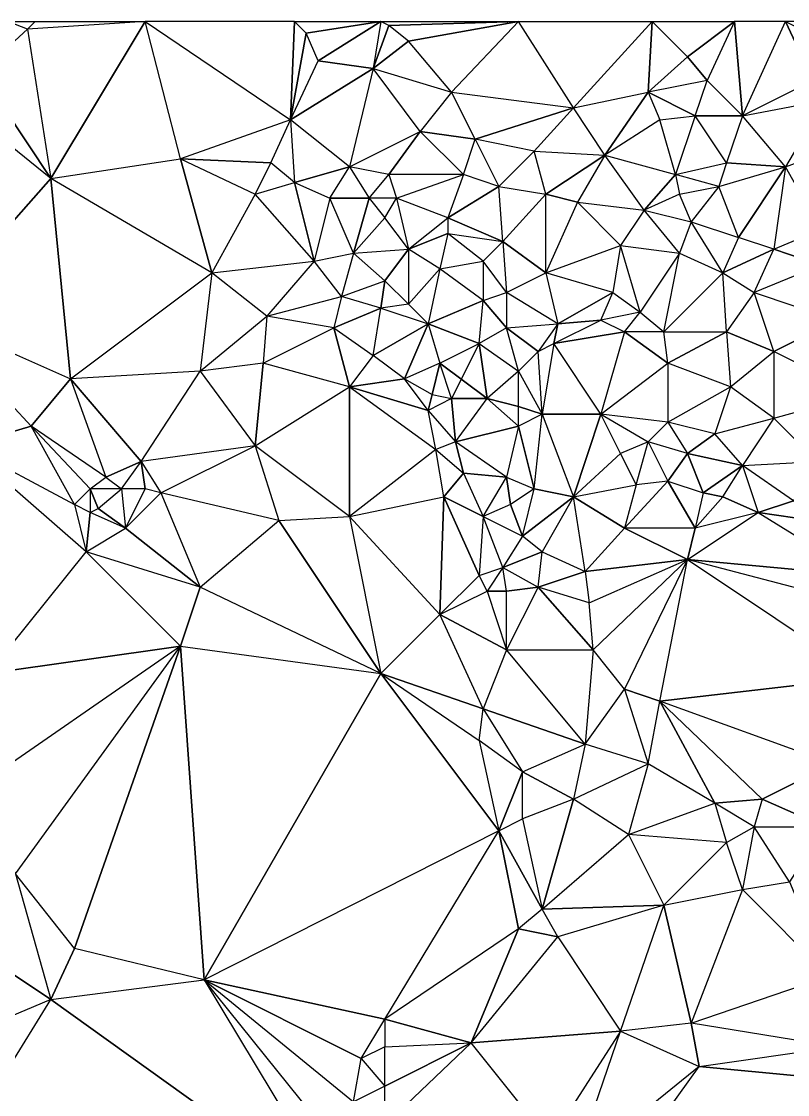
# Model space of a CAD drawing. Header units: millimetres. Extents: x 177476 to 180258, y 742892 to 746240.
# Drawn here: x 178132 to 178717, y 745420 to 746240 of the extents above; entities that cross this region are included whole.
import ezdxf

# ---------------------------------------------------------------- set-up
doc = ezdxf.new("R2010")
doc.units = ezdxf.units.MM
doc.layers.add('face', color=7, linetype='Continuous')

msp = doc.modelspace()

# ---------------------------------------------------------------- linework, layer by layer
at = {"layer": 'face'}
for points in [[(178100.5, 746200.5, 237.49), (178136.5, 746233.5, 237.72), (178121.5, 746239.5, 246.18), (178100.5, 746200.5, 237.49)], [(178136.5, 746233.5, 237.72), (178121.5, 746239.5, 246.18), (178142.5, 746239.5, 237.74), (178136.5, 746233.5, 237.72)], [(178154.5, 746119.5, 239.09), (178226.5, 746239.5, 239.49), (178136.5, 746233.5, 237.72), (178154.5, 746119.5, 239.09)], [(178226.5, 746239.5, 239.49), (178136.5, 746233.5, 237.72), (178142.5, 746239.5, 237.74), (178226.5, 746239.5, 239.49)], [(178154.5, 746119.5, 239.09), (178253.5, 746134.5, 246.94), (178226.5, 746239.5, 239.49), (178154.5, 746119.5, 239.09)], [(178253.5, 746134.5, 246.94), (178226.5, 746239.5, 239.49), (178337.5, 746164.5, 258.07), (178253.5, 746134.5, 246.94)], [(178226.5, 746239.5, 239.49), (178337.5, 746164.5, 258.07), (178340.5, 746239.5, 250.3), (178226.5, 746239.5, 239.49)], [(178337.5, 746164.5, 258.07), (178349.5, 746230.5, 252.85), (178340.5, 746239.5, 250.3), (178337.5, 746164.5, 258.07)], [(178406.5, 746239.5, 248.33), (178349.5, 746230.5, 252.85), (178340.5, 746239.5, 250.3), (178406.5, 746239.5, 248.33)], [(178406.5, 746239.5, 248.33), (178358.5, 746209.5, 257.57), (178349.5, 746230.5, 252.85), (178406.5, 746239.5, 248.33)], [(178406.5, 746239.5, 248.33), (178400.5, 746203.5, 259.88), (178358.5, 746209.5, 257.57), (178406.5, 746239.5, 248.33)], [(178412.5, 746236.5, 248.91), (178406.5, 746239.5, 248.33), (178400.5, 746203.5, 259.88), (178412.5, 746236.5, 248.91)], [(178511.5, 746239.5, 262.73), (178412.5, 746236.5, 248.91), (178406.5, 746239.5, 248.33), (178511.5, 746239.5, 262.73)], [(178511.5, 746239.5, 262.73), (178427.5, 746224.5, 250.19), (178412.5, 746236.5, 248.91), (178511.5, 746239.5, 262.73)], [(178511.5, 746239.5, 262.73), (178460.5, 746185.5, 256.08), (178427.5, 746224.5, 250.19), (178511.5, 746239.5, 262.73)], [(178553.5, 746173.5, 269.39), (178511.5, 746239.5, 262.73), (178460.5, 746185.5, 256.08), (178553.5, 746173.5, 269.39)], [(178613.5, 746239.5, 266), (178553.5, 746173.5, 269.39), (178511.5, 746239.5, 262.73), (178613.5, 746239.5, 266)], [(178610.5, 746185.5, 267.43), (178613.5, 746239.5, 266), (178553.5, 746173.5, 269.39), (178610.5, 746185.5, 267.43)], [(178610.5, 746185.5, 267.43), (178640.5, 746212.5, 269.68), (178613.5, 746239.5, 266), (178610.5, 746185.5, 267.43)], [(178676.5, 746239.5, 262.51), (178640.5, 746212.5, 269.68), (178613.5, 746239.5, 266), (178676.5, 746239.5, 262.51)], [(178676.5, 746239.5, 262.51), (178655.5, 746194.5, 271.55), (178640.5, 746212.5, 269.68), (178676.5, 746239.5, 262.51)], [(178682.5, 746167.5, 272.35), (178676.5, 746239.5, 262.51), (178655.5, 746194.5, 271.55), (178682.5, 746167.5, 272.35)], [(178682.5, 746167.5, 272.35), (178715.5, 746239.5, 268.53), (178676.5, 746239.5, 262.51), (178682.5, 746167.5, 272.35)], [(178736.5, 746194.5, 276.17), (178682.5, 746167.5, 272.35), (178715.5, 746239.5, 268.53), (178736.5, 746194.5, 276.17)], [(178745.5, 746224.5, 267.97), (178736.5, 746194.5, 276.17), (178715.5, 746239.5, 268.53), (178745.5, 746224.5, 267.97)], [(178745.5, 746224.5, 267.97), (178742.5, 746239.5, 264.84), (178715.5, 746239.5, 268.53), (178745.5, 746224.5, 267.97)], [(178154.5, 746119.5, 239.09), (178100.5, 746200.5, 237.49), (178136.5, 746233.5, 237.72), (178154.5, 746119.5, 239.09)], [(178337.5, 746164.5, 258.07), (178358.5, 746209.5, 257.57), (178349.5, 746230.5, 252.85), (178337.5, 746164.5, 258.07)], [(178427.5, 746224.5, 250.19), (178412.5, 746236.5, 248.91), (178400.5, 746203.5, 259.88), (178427.5, 746224.5, 250.19)], [(178460.5, 746185.5, 256.08), (178427.5, 746224.5, 250.19), (178400.5, 746203.5, 259.88), (178460.5, 746185.5, 256.08)], [(178655.5, 746194.5, 271.55), (178610.5, 746185.5, 267.43), (178640.5, 746212.5, 269.68), (178655.5, 746194.5, 271.55)], [(178400.5, 746203.5, 259.88), (178337.5, 746164.5, 258.07), (178358.5, 746209.5, 257.57), (178400.5, 746203.5, 259.88)], [(178154.5, 746119.5, 239.09), (178076.5, 746182.5, 237.02), (178100.5, 746200.5, 237.49), (178154.5, 746119.5, 239.09)], [(178400.5, 746203.5, 259.88), (178382.5, 746128.5, 268.53), (178337.5, 746164.5, 258.07), (178400.5, 746203.5, 259.88)], [(178436.5, 746155.5, 267.27), (178400.5, 746203.5, 259.88), (178382.5, 746128.5, 268.53), (178436.5, 746155.5, 267.27)], [(178460.5, 746185.5, 256.08), (178436.5, 746155.5, 267.27), (178400.5, 746203.5, 259.88), (178460.5, 746185.5, 256.08)], [(178646.5, 746167.5, 267.46), (178655.5, 746194.5, 271.55), (178610.5, 746185.5, 267.43), (178646.5, 746167.5, 267.46)], [(178682.5, 746167.5, 272.35), (178646.5, 746167.5, 267.46), (178655.5, 746194.5, 271.55), (178682.5, 746167.5, 272.35)], [(178745.5, 746179.5, 277.51), (178736.5, 746194.5, 276.17), (178682.5, 746167.5, 272.35), (178745.5, 746179.5, 277.51)], [(178061.5, 746014.5, 236.03), (178154.5, 746119.5, 239.09), (178076.5, 746182.5, 237.02), (178061.5, 746014.5, 236.03)], [(178478.5, 746149.5, 270.22), (178460.5, 746185.5, 256.08), (178436.5, 746155.5, 267.27), (178478.5, 746149.5, 270.22)], [(178553.5, 746173.5, 269.39), (178478.5, 746149.5, 270.22), (178460.5, 746185.5, 256.08), (178553.5, 746173.5, 269.39)], [(178610.5, 746185.5, 267.43), (178577.5, 746137.5, 259.77), (178553.5, 746173.5, 269.39), (178610.5, 746185.5, 267.43)], [(178610.5, 746185.5, 267.43), (178619.5, 746164.5, 264.51), (178577.5, 746137.5, 259.77), (178610.5, 746185.5, 267.43)], [(178646.5, 746167.5, 267.46), (178610.5, 746185.5, 267.43), (178619.5, 746164.5, 264.51), (178646.5, 746167.5, 267.46)], [(178745.5, 746179.5, 277.51), (178715.5, 746128.5, 282.48), (178682.5, 746167.5, 272.35), (178745.5, 746179.5, 277.51)], [(178739.5, 746137.5, 282.22), (178745.5, 746179.5, 277.51), (178715.5, 746128.5, 282.48), (178739.5, 746137.5, 282.22)], [(178553.5, 746173.5, 269.39), (178523.5, 746140.5, 272.26), (178478.5, 746149.5, 270.22), (178553.5, 746173.5, 269.39)], [(178577.5, 746137.5, 259.77), (178553.5, 746173.5, 269.39), (178523.5, 746140.5, 272.26), (178577.5, 746137.5, 259.77)], [(178253.5, 746134.5, 246.94), (178322.5, 746131.5, 252.87), (178337.5, 746164.5, 258.07), (178253.5, 746134.5, 246.94)], [(178337.5, 746164.5, 258.07), (178340.5, 746116.5, 256.92), (178322.5, 746131.5, 252.87), (178337.5, 746164.5, 258.07)], [(178382.5, 746128.5, 268.53), (178337.5, 746164.5, 258.07), (178340.5, 746116.5, 256.92), (178382.5, 746128.5, 268.53)], [(178631.5, 746122.5, 273.73), (178619.5, 746164.5, 264.51), (178577.5, 746137.5, 259.77), (178631.5, 746122.5, 273.73)], [(178646.5, 746167.5, 267.46), (178631.5, 746122.5, 273.73), (178619.5, 746164.5, 264.51), (178646.5, 746167.5, 267.46)], [(178670.5, 746131.5, 275.69), (178646.5, 746167.5, 267.46), (178631.5, 746122.5, 273.73), (178670.5, 746131.5, 275.69)], [(178682.5, 746167.5, 272.35), (178670.5, 746131.5, 275.69), (178646.5, 746167.5, 267.46), (178682.5, 746167.5, 272.35)], [(178715.5, 746128.5, 282.48), (178682.5, 746167.5, 272.35), (178670.5, 746131.5, 275.69), (178715.5, 746128.5, 282.48)], [(178436.5, 746155.5, 267.27), (178412.5, 746122.5, 270.44), (178382.5, 746128.5, 268.53), (178436.5, 746155.5, 267.27)], [(178436.5, 746155.5, 267.27), (178469.5, 746122.5, 269.21), (178412.5, 746122.5, 270.44), (178436.5, 746155.5, 267.27)], [(178478.5, 746149.5, 270.22), (178436.5, 746155.5, 267.27), (178469.5, 746122.5, 269.21), (178478.5, 746149.5, 270.22)], [(178478.5, 746149.5, 270.22), (178496.5, 746113.5, 270.58), (178469.5, 746122.5, 269.21), (178478.5, 746149.5, 270.22)], [(178523.5, 746140.5, 272.26), (178478.5, 746149.5, 270.22), (178496.5, 746113.5, 270.58), (178523.5, 746140.5, 272.26)], [(178532.5, 746107.5, 267.09), (178523.5, 746140.5, 272.26), (178496.5, 746113.5, 270.58), (178532.5, 746107.5, 267.09)], [(178577.5, 746137.5, 259.77), (178532.5, 746107.5, 267.09), (178523.5, 746140.5, 272.26), (178577.5, 746137.5, 259.77)], [(178277.5, 746047.5, 261.51), (178154.5, 746119.5, 239.09), (178253.5, 746134.5, 246.94), (178277.5, 746047.5, 261.51)], [(178277.5, 746047.5, 261.51), (178253.5, 746134.5, 246.94), (178310.5, 746107.5, 259.29), (178277.5, 746047.5, 261.51)], [(178253.5, 746134.5, 246.94), (178310.5, 746107.5, 259.29), (178322.5, 746131.5, 252.87), (178253.5, 746134.5, 246.94)], [(178310.5, 746107.5, 259.29), (178340.5, 746116.5, 256.92), (178322.5, 746131.5, 252.87), (178310.5, 746107.5, 259.29)], [(178577.5, 746137.5, 259.77), (178556.5, 746101.5, 256.67), (178532.5, 746107.5, 267.09), (178577.5, 746137.5, 259.77)], [(178607.5, 746095.5, 273.16), (178577.5, 746137.5, 259.77), (178556.5, 746101.5, 256.67), (178607.5, 746095.5, 273.16)], [(178631.5, 746122.5, 273.73), (178607.5, 746095.5, 273.16), (178577.5, 746137.5, 259.77), (178631.5, 746122.5, 273.73)], [(178670.5, 746131.5, 275.69), (178664.5, 746113.5, 272.24), (178631.5, 746122.5, 273.73), (178670.5, 746131.5, 275.69)], [(178715.5, 746128.5, 282.48), (178670.5, 746131.5, 275.69), (178664.5, 746113.5, 272.24), (178715.5, 746128.5, 282.48)], [(178739.5, 746137.5, 282.22), (178742.5, 746080.5, 282.56), (178715.5, 746128.5, 282.48), (178739.5, 746137.5, 282.22)], [(178382.5, 746128.5, 268.53), (178340.5, 746116.5, 256.92), (178367.5, 746104.5, 262.23), (178382.5, 746128.5, 268.53)], [(178382.5, 746128.5, 268.53), (178397.5, 746104.5, 271.07), (178367.5, 746104.5, 262.23), (178382.5, 746128.5, 268.53)], [(178412.5, 746122.5, 270.44), (178382.5, 746128.5, 268.53), (178397.5, 746104.5, 271.07), (178412.5, 746122.5, 270.44)], [(178412.5, 746122.5, 270.44), (178418.5, 746104.5, 270.28), (178397.5, 746104.5, 271.07), (178412.5, 746122.5, 270.44)], [(178469.5, 746122.5, 269.21), (178412.5, 746122.5, 270.44), (178418.5, 746104.5, 270.28), (178469.5, 746122.5, 269.21)], [(178469.5, 746122.5, 269.21), (178457.5, 746089.5, 258.65), (178418.5, 746104.5, 270.28), (178469.5, 746122.5, 269.21)], [(178496.5, 746113.5, 270.58), (178469.5, 746122.5, 269.21), (178457.5, 746089.5, 258.65), (178496.5, 746113.5, 270.58)], [(178631.5, 746122.5, 273.73), (178634.5, 746107.5, 274.6), (178607.5, 746095.5, 273.16), (178631.5, 746122.5, 273.73)], [(178664.5, 746113.5, 272.24), (178631.5, 746122.5, 273.73), (178634.5, 746107.5, 274.6), (178664.5, 746113.5, 272.24)], [(178715.5, 746128.5, 282.48), (178679.5, 746074.5, 277.91), (178664.5, 746113.5, 272.24), (178715.5, 746128.5, 282.48)], [(178715.5, 746128.5, 282.48), (178706.5, 746065.5, 272.61), (178679.5, 746074.5, 277.91), (178715.5, 746128.5, 282.48)], [(178742.5, 746080.5, 282.56), (178715.5, 746128.5, 282.48), (178706.5, 746065.5, 272.61), (178742.5, 746080.5, 282.56)], [(178061.5, 746014.5, 236.03), (178169.5, 745966.5, 246.97), (178154.5, 746119.5, 239.09), (178061.5, 746014.5, 236.03)], [(178169.5, 745966.5, 246.97), (178277.5, 746047.5, 261.51), (178154.5, 746119.5, 239.09), (178169.5, 745966.5, 246.97)], [(178355.5, 746056.5, 272.66), (178310.5, 746107.5, 259.29), (178340.5, 746116.5, 256.92), (178355.5, 746056.5, 272.66)], [(178355.5, 746056.5, 272.66), (178340.5, 746116.5, 256.92), (178367.5, 746104.5, 262.23), (178355.5, 746056.5, 272.66)], [(178277.5, 746047.5, 261.51), (178355.5, 746056.5, 272.66), (178310.5, 746107.5, 259.29), (178277.5, 746047.5, 261.51)], [(178499.5, 746071.5, 254.46), (178496.5, 746113.5, 270.58), (178457.5, 746089.5, 258.65), (178499.5, 746071.5, 254.46)], [(178532.5, 746107.5, 267.09), (178499.5, 746071.5, 254.46), (178496.5, 746113.5, 270.58), (178532.5, 746107.5, 267.09)], [(178532.5, 746047.5, 252), (178532.5, 746107.5, 267.09), (178499.5, 746071.5, 254.46), (178532.5, 746047.5, 252)], [(178556.5, 746101.5, 256.67), (178532.5, 746047.5, 252), (178532.5, 746107.5, 267.09), (178556.5, 746101.5, 256.67)], [(178643.5, 746086.5, 267.31), (178634.5, 746107.5, 274.6), (178607.5, 746095.5, 273.16), (178643.5, 746086.5, 267.31)], [(178664.5, 746113.5, 272.24), (178643.5, 746086.5, 267.31), (178634.5, 746107.5, 274.6), (178664.5, 746113.5, 272.24)], [(178679.5, 746074.5, 277.91), (178664.5, 746113.5, 272.24), (178643.5, 746086.5, 267.31), (178679.5, 746074.5, 277.91)], [(178355.5, 746056.5, 272.66), (178385.5, 746062.5, 274.92), (178367.5, 746104.5, 262.23), (178355.5, 746056.5, 272.66)], [(178385.5, 746062.5, 274.92), (178367.5, 746104.5, 262.23), (178397.5, 746104.5, 271.07), (178385.5, 746062.5, 274.92)], [(178397.5, 746104.5, 271.07), (178409.5, 746089.5, 270.27), (178385.5, 746062.5, 274.92), (178397.5, 746104.5, 271.07)], [(178418.5, 746104.5, 270.28), (178397.5, 746104.5, 271.07), (178409.5, 746089.5, 270.27), (178418.5, 746104.5, 270.28)], [(178418.5, 746104.5, 270.28), (178427.5, 746065.5, 260.41), (178409.5, 746089.5, 270.27), (178418.5, 746104.5, 270.28)], [(178457.5, 746089.5, 258.65), (178418.5, 746104.5, 270.28), (178427.5, 746065.5, 260.41), (178457.5, 746089.5, 258.65)], [(178589.5, 746068.5, 270.02), (178556.5, 746101.5, 256.67), (178532.5, 746047.5, 252), (178589.5, 746068.5, 270.02)], [(178607.5, 746095.5, 273.16), (178589.5, 746068.5, 270.02), (178556.5, 746101.5, 256.67), (178607.5, 746095.5, 273.16)], [(178427.5, 746065.5, 260.41), (178409.5, 746089.5, 270.27), (178385.5, 746062.5, 274.92), (178427.5, 746065.5, 260.41)], [(178457.5, 746089.5, 258.65), (178457.5, 746077.5, 256.41), (178427.5, 746065.5, 260.41), (178457.5, 746089.5, 258.65)], [(178499.5, 746071.5, 254.46), (178457.5, 746089.5, 258.65), (178457.5, 746077.5, 256.41), (178499.5, 746071.5, 254.46)], [(178634.5, 746062.5, 262.67), (178607.5, 746095.5, 273.16), (178589.5, 746068.5, 270.02), (178634.5, 746062.5, 262.67)], [(178643.5, 746086.5, 267.31), (178634.5, 746062.5, 262.67), (178607.5, 746095.5, 273.16), (178643.5, 746086.5, 267.31)], [(178667.5, 746047.5, 272.96), (178643.5, 746086.5, 267.31), (178634.5, 746062.5, 262.67), (178667.5, 746047.5, 272.96)], [(178679.5, 746074.5, 277.91), (178667.5, 746047.5, 272.96), (178643.5, 746086.5, 267.31), (178679.5, 746074.5, 277.91)], [(178457.5, 746077.5, 256.41), (178451.5, 746050.5, 268.51), (178427.5, 746065.5, 260.41), (178457.5, 746077.5, 256.41)], [(178484.5, 746056.5, 262.61), (178457.5, 746077.5, 256.41), (178451.5, 746050.5, 268.51), (178484.5, 746056.5, 262.61)], [(178499.5, 746071.5, 254.46), (178484.5, 746056.5, 262.61), (178457.5, 746077.5, 256.41), (178499.5, 746071.5, 254.46)], [(178706.5, 746065.5, 272.61), (178679.5, 746074.5, 277.91), (178667.5, 746047.5, 272.96), (178706.5, 746065.5, 272.61)], [(178742.5, 746080.5, 282.56), (178742.5, 746053.5, 275.76), (178706.5, 746065.5, 272.61), (178742.5, 746080.5, 282.56)], [(178409.5, 746041.5, 270.46), (178385.5, 746062.5, 274.92), (178427.5, 746065.5, 260.41), (178409.5, 746041.5, 270.46)], [(178427.5, 746065.5, 260.41), (178427.5, 746023.5, 276.72), (178409.5, 746041.5, 270.46), (178427.5, 746065.5, 260.41)], [(178451.5, 746050.5, 268.51), (178427.5, 746065.5, 260.41), (178427.5, 746023.5, 276.72), (178451.5, 746050.5, 268.51)], [(178499.5, 746071.5, 254.46), (178502.5, 746032.5, 265.81), (178484.5, 746056.5, 262.61), (178499.5, 746071.5, 254.46)], [(178532.5, 746047.5, 252), (178499.5, 746071.5, 254.46), (178502.5, 746032.5, 265.81), (178532.5, 746047.5, 252)], [(178589.5, 746068.5, 270.02), (178583.5, 746032.5, 263.77), (178532.5, 746047.5, 252), (178589.5, 746068.5, 270.02)], [(178604.5, 746017.5, 255.93), (178589.5, 746068.5, 270.02), (178583.5, 746032.5, 263.77), (178604.5, 746017.5, 255.93)], [(178634.5, 746062.5, 262.67), (178604.5, 746017.5, 255.93), (178589.5, 746068.5, 270.02), (178634.5, 746062.5, 262.67)], [(178691.5, 746032.5, 266.51), (178706.5, 746065.5, 272.61), (178667.5, 746047.5, 272.96), (178691.5, 746032.5, 266.51)], [(178742.5, 746053.5, 275.76), (178691.5, 746032.5, 266.51), (178706.5, 746065.5, 272.61), (178742.5, 746053.5, 275.76)], [(178319.5, 746014.5, 259.75), (178277.5, 746047.5, 261.51), (178355.5, 746056.5, 272.66), (178319.5, 746014.5, 259.75)], [(178319.5, 746014.5, 259.75), (178376.5, 746029.5, 276.57), (178355.5, 746056.5, 272.66), (178319.5, 746014.5, 259.75)], [(178376.5, 746029.5, 276.57), (178355.5, 746056.5, 272.66), (178385.5, 746062.5, 274.92), (178376.5, 746029.5, 276.57)], [(178376.5, 746029.5, 276.57), (178409.5, 746041.5, 270.46), (178385.5, 746062.5, 274.92), (178376.5, 746029.5, 276.57)], [(178484.5, 746056.5, 262.61), (178484.5, 746026.5, 268.7), (178451.5, 746050.5, 268.51), (178484.5, 746056.5, 262.61)], [(178502.5, 746032.5, 265.81), (178484.5, 746056.5, 262.61), (178484.5, 746026.5, 268.7), (178502.5, 746032.5, 265.81)], [(178622.5, 746002.5, 260.98), (178634.5, 746062.5, 262.67), (178604.5, 746017.5, 255.93), (178622.5, 746002.5, 260.98)], [(178667.5, 746047.5, 272.96), (178622.5, 746002.5, 260.98), (178634.5, 746062.5, 262.67), (178667.5, 746047.5, 272.96)], [(178451.5, 746050.5, 268.51), (178442.5, 746008.5, 275.75), (178427.5, 746023.5, 276.72), (178451.5, 746050.5, 268.51)], [(178484.5, 746026.5, 268.7), (178451.5, 746050.5, 268.51), (178442.5, 746008.5, 275.75), (178484.5, 746026.5, 268.7)], [(178754.5, 746011.5, 278.88), (178742.5, 746053.5, 275.76), (178691.5, 746032.5, 266.51), (178754.5, 746011.5, 278.88)], [(178268.5, 745972.5, 251.48), (178169.5, 745966.5, 246.97), (178277.5, 746047.5, 261.51), (178268.5, 745972.5, 251.48)], [(178268.5, 745972.5, 251.48), (178319.5, 746014.5, 259.75), (178277.5, 746047.5, 261.51), (178268.5, 745972.5, 251.48)], [(178406.5, 746020.5, 279.18), (178376.5, 746029.5, 276.57), (178409.5, 746041.5, 270.46), (178406.5, 746020.5, 279.18)], [(178406.5, 746020.5, 279.18), (178409.5, 746041.5, 270.46), (178427.5, 746023.5, 276.72), (178406.5, 746020.5, 279.18)], [(178532.5, 746047.5, 252), (178541.5, 746008.5, 251.47), (178502.5, 746032.5, 265.81), (178532.5, 746047.5, 252)], [(178583.5, 746032.5, 263.77), (178532.5, 746047.5, 252), (178541.5, 746008.5, 251.47), (178583.5, 746032.5, 263.77)], [(178670.5, 746002.5, 262.15), (178667.5, 746047.5, 272.96), (178622.5, 746002.5, 260.98), (178670.5, 746002.5, 262.15)], [(178691.5, 746032.5, 266.51), (178670.5, 746002.5, 262.15), (178667.5, 746047.5, 272.96), (178691.5, 746032.5, 266.51)], [(178502.5, 746032.5, 265.81), (178502.5, 746005.5, 266.63), (178484.5, 746026.5, 268.7), (178502.5, 746032.5, 265.81)], [(178541.5, 746008.5, 251.47), (178502.5, 746032.5, 265.81), (178502.5, 746005.5, 266.63), (178541.5, 746008.5, 251.47)], [(178574.5, 746011.5, 258.14), (178583.5, 746032.5, 263.77), (178541.5, 746008.5, 251.47), (178574.5, 746011.5, 258.14)], [(178604.5, 746017.5, 255.93), (178574.5, 746011.5, 258.14), (178583.5, 746032.5, 263.77), (178604.5, 746017.5, 255.93)], [(178706.5, 745987.5, 269.37), (178691.5, 746032.5, 266.51), (178670.5, 746002.5, 262.15), (178706.5, 745987.5, 269.37)], [(178754.5, 746011.5, 278.88), (178706.5, 745987.5, 269.37), (178691.5, 746032.5, 266.51), (178754.5, 746011.5, 278.88)], [(178370.5, 746005.5, 269.04), (178319.5, 746014.5, 259.75), (178376.5, 746029.5, 276.57), (178370.5, 746005.5, 269.04)], [(178370.5, 746005.5, 269.04), (178406.5, 746020.5, 279.18), (178376.5, 746029.5, 276.57), (178370.5, 746005.5, 269.04)], [(178481.5, 745993.5, 262.54), (178484.5, 746026.5, 268.7), (178442.5, 746008.5, 275.75), (178481.5, 745993.5, 262.54)], [(178502.5, 746005.5, 266.63), (178481.5, 745993.5, 262.54), (178484.5, 746026.5, 268.7), (178502.5, 746005.5, 266.63)], [(178370.5, 746005.5, 269.04), (178400.5, 745984.5, 279.54), (178406.5, 746020.5, 279.18), (178370.5, 746005.5, 269.04)], [(178400.5, 745984.5, 279.54), (178406.5, 746020.5, 279.18), (178442.5, 746008.5, 275.75), (178400.5, 745984.5, 279.54)], [(178406.5, 746020.5, 279.18), (178442.5, 746008.5, 275.75), (178427.5, 746023.5, 276.72), (178406.5, 746020.5, 279.18)], [(178592.5, 746002.5, 254.87), (178604.5, 746017.5, 255.93), (178574.5, 746011.5, 258.14), (178592.5, 746002.5, 254.87)], [(178622.5, 746002.5, 260.98), (178592.5, 746002.5, 254.87), (178604.5, 746017.5, 255.93), (178622.5, 746002.5, 260.98)], [(178088.5, 745915.5, 238.35), (178139.5, 745930.5, 244), (178061.5, 746014.5, 236.03), (178088.5, 745915.5, 238.35)], [(178139.5, 745930.5, 244), (178061.5, 746014.5, 236.03), (178169.5, 745966.5, 246.97), (178139.5, 745930.5, 244)], [(178316.5, 745978.5, 264.02), (178268.5, 745972.5, 251.48), (178319.5, 746014.5, 259.75), (178316.5, 745978.5, 264.02)], [(178316.5, 745978.5, 264.02), (178370.5, 746005.5, 269.04), (178319.5, 746014.5, 259.75), (178316.5, 745978.5, 264.02)], [(178424.5, 745966.5, 268.39), (178400.5, 745984.5, 279.54), (178442.5, 746008.5, 275.75), (178424.5, 745966.5, 268.39)], [(178424.5, 745966.5, 268.39), (178442.5, 746008.5, 275.75), (178451.5, 745978.5, 269.46), (178424.5, 745966.5, 268.39)], [(178481.5, 745993.5, 262.54), (178442.5, 746008.5, 275.75), (178451.5, 745978.5, 269.46), (178481.5, 745993.5, 262.54)], [(178541.5, 746008.5, 251.47), (178526.5, 745987.5, 257.7), (178502.5, 746005.5, 266.63), (178541.5, 746008.5, 251.47)], [(178538.5, 745993.5, 250.87), (178541.5, 746008.5, 251.47), (178526.5, 745987.5, 257.7), (178538.5, 745993.5, 250.87)], [(178592.5, 746002.5, 254.87), (178538.5, 745993.5, 250.87), (178574.5, 746011.5, 258.14), (178592.5, 746002.5, 254.87)], [(178538.5, 745993.5, 250.87), (178574.5, 746011.5, 258.14), (178541.5, 746008.5, 251.47), (178538.5, 745993.5, 250.87)], [(178754.5, 746011.5, 278.88), (178772.5, 745954.5, 264.59), (178706.5, 745987.5, 269.37), (178754.5, 746011.5, 278.88)], [(178382.5, 745960.5, 279.78), (178316.5, 745978.5, 264.02), (178370.5, 746005.5, 269.04), (178382.5, 745960.5, 279.78)], [(178382.5, 745960.5, 279.78), (178370.5, 746005.5, 269.04), (178400.5, 745984.5, 279.54), (178382.5, 745960.5, 279.78)], [(178511.5, 745972.5, 260.56), (178502.5, 746005.5, 266.63), (178481.5, 745993.5, 262.54), (178511.5, 745972.5, 260.56)], [(178526.5, 745987.5, 257.7), (178511.5, 745972.5, 260.56), (178502.5, 746005.5, 266.63), (178526.5, 745987.5, 257.7)], [(178592.5, 746002.5, 254.87), (178574.5, 745939.5, 256.81), (178538.5, 745993.5, 250.87), (178592.5, 746002.5, 254.87)], [(178625.5, 745978.5, 257.17), (178592.5, 746002.5, 254.87), (178574.5, 745939.5, 256.81), (178625.5, 745978.5, 257.17)], [(178625.5, 745978.5, 257.17), (178622.5, 746002.5, 260.98), (178592.5, 746002.5, 254.87), (178625.5, 745978.5, 257.17)], [(178670.5, 746002.5, 262.15), (178625.5, 745978.5, 257.17), (178622.5, 746002.5, 260.98), (178670.5, 746002.5, 262.15)], [(178670.5, 746002.5, 262.15), (178673.5, 745960.5, 265.3), (178625.5, 745978.5, 257.17), (178670.5, 746002.5, 262.15)], [(178706.5, 745987.5, 269.37), (178670.5, 746002.5, 262.15), (178673.5, 745960.5, 265.3), (178706.5, 745987.5, 269.37)], [(178487.5, 745951.5, 253.89), (178451.5, 745978.5, 269.46), (178481.5, 745993.5, 262.54), (178487.5, 745951.5, 253.89)], [(178481.5, 745993.5, 262.54), (178460.5, 745951.5, 257.53), (178451.5, 745978.5, 269.46), (178481.5, 745993.5, 262.54)], [(178487.5, 745951.5, 253.89), (178481.5, 745993.5, 262.54), (178460.5, 745951.5, 257.53), (178487.5, 745951.5, 253.89)], [(178511.5, 745972.5, 260.56), (178487.5, 745951.5, 253.89), (178481.5, 745993.5, 262.54), (178511.5, 745972.5, 260.56)], [(178538.5, 745993.5, 250.87), (178529.5, 745939.5, 248.99), (178526.5, 745987.5, 257.7), (178538.5, 745993.5, 250.87)], [(178574.5, 745939.5, 256.81), (178538.5, 745993.5, 250.87), (178529.5, 745939.5, 248.99), (178574.5, 745939.5, 256.81)], [(178382.5, 745960.5, 279.78), (178424.5, 745966.5, 268.39), (178400.5, 745984.5, 279.54), (178382.5, 745960.5, 279.78)], [(178529.5, 745939.5, 248.99), (178526.5, 745987.5, 257.7), (178511.5, 745972.5, 260.56), (178529.5, 745939.5, 248.99)], [(178706.5, 745987.5, 269.37), (178706.5, 745936.5, 256.12), (178673.5, 745960.5, 265.3), (178706.5, 745987.5, 269.37)], [(178772.5, 745954.5, 264.59), (178706.5, 745987.5, 269.37), (178706.5, 745936.5, 256.12), (178772.5, 745954.5, 264.59)], [(178310.5, 745915.5, 255.82), (178316.5, 745978.5, 264.02), (178268.5, 745972.5, 251.48), (178310.5, 745915.5, 255.82)], [(178310.5, 745915.5, 255.82), (178382.5, 745960.5, 279.78), (178316.5, 745978.5, 264.02), (178310.5, 745915.5, 255.82)], [(178424.5, 745966.5, 268.39), (178445.5, 745954.5, 260.71), (178451.5, 745978.5, 269.46), (178424.5, 745966.5, 268.39)], [(178445.5, 745954.5, 260.71), (178460.5, 745951.5, 257.53), (178451.5, 745978.5, 269.46), (178445.5, 745954.5, 260.71)], [(178487.5, 745951.5, 253.89), (178460.5, 745951.5, 257.53), (178451.5, 745978.5, 269.46), (178487.5, 745951.5, 253.89)], [(178625.5, 745978.5, 257.17), (178625.5, 745933.5, 261.77), (178574.5, 745939.5, 256.81), (178625.5, 745978.5, 257.17)], [(178673.5, 745960.5, 265.3), (178625.5, 745978.5, 257.17), (178625.5, 745933.5, 261.77), (178673.5, 745960.5, 265.3)], [(178139.5, 745930.5, 244), (178169.5, 745966.5, 246.97), (178196.5, 745891.5, 242.87), (178139.5, 745930.5, 244)], [(178223.5, 745903.5, 244.29), (178268.5, 745972.5, 251.48), (178169.5, 745966.5, 246.97), (178223.5, 745903.5, 244.29)], [(178223.5, 745903.5, 244.29), (178169.5, 745966.5, 246.97), (178196.5, 745891.5, 242.87), (178223.5, 745903.5, 244.29)], [(178310.5, 745915.5, 255.82), (178223.5, 745903.5, 244.29), (178268.5, 745972.5, 251.48), (178310.5, 745915.5, 255.82)], [(178382.5, 745960.5, 279.78), (178442.5, 745942.5, 265.4), (178424.5, 745966.5, 268.39), (178382.5, 745960.5, 279.78)], [(178442.5, 745942.5, 265.4), (178424.5, 745966.5, 268.39), (178445.5, 745954.5, 260.71), (178442.5, 745942.5, 265.4)], [(178511.5, 745945.5, 255.48), (178511.5, 745972.5, 260.56), (178487.5, 745951.5, 253.89), (178511.5, 745945.5, 255.48)], [(178529.5, 745939.5, 248.99), (178511.5, 745945.5, 255.48), (178511.5, 745972.5, 260.56), (178529.5, 745939.5, 248.99)], [(178382.5, 745861.5, 254.29), (178310.5, 745915.5, 255.82), (178382.5, 745960.5, 279.78), (178382.5, 745861.5, 254.29)], [(178382.5, 745861.5, 254.29), (178382.5, 745960.5, 279.78), (178448.5, 745912.5, 271.97), (178382.5, 745861.5, 254.29)], [(178382.5, 745960.5, 279.78), (178448.5, 745912.5, 271.97), (178442.5, 745942.5, 265.4), (178382.5, 745960.5, 279.78)], [(178673.5, 745960.5, 265.3), (178661.5, 745924.5, 252.55), (178625.5, 745933.5, 261.77), (178673.5, 745960.5, 265.3)], [(178706.5, 745936.5, 256.12), (178673.5, 745960.5, 265.3), (178661.5, 745924.5, 252.55), (178706.5, 745936.5, 256.12)], [(178442.5, 745942.5, 265.4), (178445.5, 745954.5, 260.71), (178460.5, 745951.5, 257.53), (178442.5, 745942.5, 265.4)], [(178442.5, 745942.5, 265.4), (178463.5, 745918.5, 269.08), (178460.5, 745951.5, 257.53), (178442.5, 745942.5, 265.4)], [(178463.5, 745918.5, 269.08), (178487.5, 745951.5, 253.89), (178460.5, 745951.5, 257.53), (178463.5, 745918.5, 269.08)], [(178511.5, 745930.5, 249.94), (178463.5, 745918.5, 269.08), (178487.5, 745951.5, 253.89), (178511.5, 745930.5, 249.94)], [(178511.5, 745930.5, 249.94), (178511.5, 745945.5, 255.48), (178487.5, 745951.5, 253.89), (178511.5, 745930.5, 249.94)], [(178772.5, 745954.5, 264.59), (178739.5, 745903.5, 266.82), (178706.5, 745936.5, 256.12), (178772.5, 745954.5, 264.59)], [(178448.5, 745912.5, 271.97), (178442.5, 745942.5, 265.4), (178463.5, 745918.5, 269.08), (178448.5, 745912.5, 271.97)], [(178529.5, 745939.5, 248.99), (178511.5, 745930.5, 249.94), (178511.5, 745945.5, 255.48), (178529.5, 745939.5, 248.99)], [(178523.5, 745882.5, 247.8), (178529.5, 745939.5, 248.99), (178511.5, 745930.5, 249.94), (178523.5, 745882.5, 247.8)], [(178553.5, 745876.5, 247.38), (178523.5, 745882.5, 247.8), (178529.5, 745939.5, 248.99), (178553.5, 745876.5, 247.38)], [(178553.5, 745876.5, 247.38), (178574.5, 745939.5, 256.81), (178529.5, 745939.5, 248.99), (178553.5, 745876.5, 247.38)], [(178553.5, 745876.5, 247.38), (178589.5, 745909.5, 256.91), (178574.5, 745939.5, 256.81), (178553.5, 745876.5, 247.38)], [(178625.5, 745933.5, 261.77), (178574.5, 745939.5, 256.81), (178610.5, 745918.5, 260.29), (178625.5, 745933.5, 261.77)], [(178610.5, 745918.5, 260.29), (178589.5, 745909.5, 256.91), (178574.5, 745939.5, 256.81), (178610.5, 745918.5, 260.29)], [(178625.5, 745933.5, 261.77), (178640.5, 745909.5, 251.16), (178610.5, 745918.5, 260.29), (178625.5, 745933.5, 261.77)], [(178661.5, 745924.5, 252.55), (178625.5, 745933.5, 261.77), (178640.5, 745909.5, 251.16), (178661.5, 745924.5, 252.55)], [(178706.5, 745936.5, 256.12), (178682.5, 745900.5, 260.98), (178661.5, 745924.5, 252.55), (178706.5, 745936.5, 256.12)], [(178739.5, 745903.5, 266.82), (178706.5, 745936.5, 256.12), (178682.5, 745900.5, 260.98), (178739.5, 745903.5, 266.82)], [(178088.5, 745915.5, 238.35), (178172.5, 745870.5, 241.35), (178139.5, 745930.5, 244), (178088.5, 745915.5, 238.35)], [(178172.5, 745870.5, 241.35), (178139.5, 745930.5, 244), (178184.5, 745882.5, 241.79), (178172.5, 745870.5, 241.35)], [(178139.5, 745930.5, 244), (178184.5, 745882.5, 241.79), (178196.5, 745891.5, 242.87), (178139.5, 745930.5, 244)], [(178511.5, 745930.5, 249.94), (178502.5, 745891.5, 260.43), (178463.5, 745918.5, 269.08), (178511.5, 745930.5, 249.94)], [(178523.5, 745882.5, 247.8), (178511.5, 745930.5, 249.94), (178502.5, 745891.5, 260.43), (178523.5, 745882.5, 247.8)], [(178448.5, 745912.5, 271.97), (178469.5, 745894.5, 268.8), (178463.5, 745918.5, 269.08), (178448.5, 745912.5, 271.97)], [(178502.5, 745891.5, 260.43), (178463.5, 745918.5, 269.08), (178469.5, 745894.5, 268.8), (178502.5, 745891.5, 260.43)], [(178601.5, 745885.5, 249.66), (178610.5, 745918.5, 260.29), (178589.5, 745909.5, 256.91), (178601.5, 745885.5, 249.66)], [(178625.5, 745888.5, 250.21), (178601.5, 745885.5, 249.66), (178610.5, 745918.5, 260.29), (178625.5, 745888.5, 250.21)], [(178625.5, 745888.5, 250.21), (178640.5, 745909.5, 251.16), (178610.5, 745918.5, 260.29), (178625.5, 745888.5, 250.21)], [(178682.5, 745900.5, 260.98), (178661.5, 745924.5, 252.55), (178640.5, 745909.5, 251.16), (178682.5, 745900.5, 260.98)], [(178106.5, 745741.5, 241.17), (178181.5, 745834.5, 242.26), (178088.5, 745915.5, 238.35), (178106.5, 745741.5, 241.17)], [(178181.5, 745834.5, 242.26), (178088.5, 745915.5, 238.35), (178172.5, 745870.5, 241.35), (178181.5, 745834.5, 242.26)], [(178238.5, 745879.5, 251.46), (178310.5, 745915.5, 255.82), (178223.5, 745903.5, 244.29), (178238.5, 745879.5, 251.46)], [(178328.5, 745858.5, 255.41), (178238.5, 745879.5, 251.46), (178310.5, 745915.5, 255.82), (178328.5, 745858.5, 255.41)], [(178328.5, 745858.5, 255.41), (178382.5, 745861.5, 254.29), (178310.5, 745915.5, 255.82), (178328.5, 745858.5, 255.41)], [(178382.5, 745861.5, 254.29), (178454.5, 745876.5, 266.86), (178448.5, 745912.5, 271.97), (178382.5, 745861.5, 254.29)], [(178454.5, 745876.5, 266.86), (178448.5, 745912.5, 271.97), (178469.5, 745894.5, 268.8), (178454.5, 745876.5, 266.86)], [(178553.5, 745876.5, 247.38), (178601.5, 745885.5, 249.66), (178589.5, 745909.5, 256.91), (178553.5, 745876.5, 247.38)], [(178625.5, 745888.5, 250.21), (178652.5, 745879.5, 252.47), (178640.5, 745909.5, 251.16), (178625.5, 745888.5, 250.21)], [(178682.5, 745900.5, 260.98), (178640.5, 745909.5, 251.16), (178652.5, 745879.5, 252.47), (178682.5, 745900.5, 260.98)], [(178208.5, 745882.5, 248.8), (178223.5, 745903.5, 244.29), (178196.5, 745891.5, 242.87), (178208.5, 745882.5, 248.8)], [(178226.5, 745882.5, 246.59), (178208.5, 745882.5, 248.8), (178223.5, 745903.5, 244.29), (178226.5, 745882.5, 246.59)], [(178238.5, 745879.5, 251.46), (178226.5, 745882.5, 246.59), (178223.5, 745903.5, 244.29), (178238.5, 745879.5, 251.46)], [(178739.5, 745903.5, 266.82), (178721.5, 745873.5, 260.43), (178682.5, 745900.5, 260.98), (178739.5, 745903.5, 266.82)], [(178484.5, 745861.5, 262.71), (178454.5, 745876.5, 266.86), (178469.5, 745894.5, 268.8), (178484.5, 745861.5, 262.71)], [(178484.5, 745861.5, 262.71), (178502.5, 745891.5, 260.43), (178469.5, 745894.5, 268.8), (178484.5, 745861.5, 262.71)], [(178667.5, 745876.5, 253.35), (178682.5, 745900.5, 260.98), (178652.5, 745879.5, 252.47), (178667.5, 745876.5, 253.35)], [(178694.5, 745864.5, 255.86), (178667.5, 745876.5, 253.35), (178682.5, 745900.5, 260.98), (178694.5, 745864.5, 255.86)], [(178721.5, 745873.5, 260.43), (178682.5, 745900.5, 260.98), (178694.5, 745864.5, 255.86), (178721.5, 745873.5, 260.43)], [(178208.5, 745882.5, 248.8), (178184.5, 745882.5, 241.79), (178196.5, 745891.5, 242.87), (178208.5, 745882.5, 248.8)], [(178505.5, 745870.5, 257.49), (178484.5, 745861.5, 262.71), (178502.5, 745891.5, 260.43), (178505.5, 745870.5, 257.49)], [(178523.5, 745882.5, 247.8), (178505.5, 745870.5, 257.49), (178502.5, 745891.5, 260.43), (178523.5, 745882.5, 247.8)], [(178592.5, 745852.5, 257.84), (178553.5, 745876.5, 247.38), (178601.5, 745885.5, 249.66), (178592.5, 745852.5, 257.84)], [(178646.5, 745852.5, 263.69), (178592.5, 745852.5, 257.84), (178625.5, 745888.5, 250.21), (178646.5, 745852.5, 263.69)], [(178592.5, 745852.5, 257.84), (178625.5, 745888.5, 250.21), (178601.5, 745885.5, 249.66), (178592.5, 745852.5, 257.84)], [(178646.5, 745852.5, 263.69), (178625.5, 745888.5, 250.21), (178652.5, 745879.5, 252.47), (178646.5, 745852.5, 263.69)], [(178184.5, 745864.5, 246.43), (178172.5, 745870.5, 241.35), (178184.5, 745882.5, 241.79), (178184.5, 745864.5, 246.43)], [(178184.5, 745864.5, 246.43), (178190.5, 745867.5, 248.56), (178184.5, 745882.5, 241.79), (178184.5, 745864.5, 246.43)], [(178190.5, 745867.5, 248.56), (178208.5, 745882.5, 248.8), (178184.5, 745882.5, 241.79), (178190.5, 745867.5, 248.56)], [(178211.5, 745852.5, 249.07), (178190.5, 745867.5, 248.56), (178208.5, 745882.5, 248.8), (178211.5, 745852.5, 249.07)], [(178211.5, 745852.5, 249.07), (178226.5, 745882.5, 246.59), (178208.5, 745882.5, 248.8), (178211.5, 745852.5, 249.07)], [(178211.5, 745852.5, 249.07), (178238.5, 745879.5, 251.46), (178226.5, 745882.5, 246.59), (178211.5, 745852.5, 249.07)], [(178268.5, 745807.5, 247.93), (178211.5, 745852.5, 249.07), (178238.5, 745879.5, 251.46), (178268.5, 745807.5, 247.93)], [(178268.5, 745807.5, 247.93), (178328.5, 745858.5, 255.41), (178238.5, 745879.5, 251.46), (178268.5, 745807.5, 247.93)], [(178451.5, 745786.5, 244.98), (178382.5, 745861.5, 254.29), (178454.5, 745876.5, 266.86), (178451.5, 745786.5, 244.98)], [(178451.5, 745786.5, 244.98), (178454.5, 745876.5, 266.86), (178481.5, 745816.5, 253.88), (178451.5, 745786.5, 244.98)], [(178484.5, 745861.5, 262.71), (178481.5, 745816.5, 253.88), (178454.5, 745876.5, 266.86), (178484.5, 745861.5, 262.71)], [(178514.5, 745846.5, 246.98), (178523.5, 745882.5, 247.8), (178505.5, 745870.5, 257.49), (178514.5, 745846.5, 246.98)], [(178553.5, 745876.5, 247.38), (178514.5, 745846.5, 246.98), (178523.5, 745882.5, 247.8), (178553.5, 745876.5, 247.38)], [(178553.5, 745876.5, 247.38), (178529.5, 745834.5, 246.48), (178514.5, 745846.5, 246.98), (178553.5, 745876.5, 247.38)], [(178562.5, 745819.5, 257.15), (178553.5, 745876.5, 247.38), (178529.5, 745834.5, 246.48), (178562.5, 745819.5, 257.15)], [(178592.5, 745852.5, 257.84), (178562.5, 745819.5, 257.15), (178553.5, 745876.5, 247.38), (178592.5, 745852.5, 257.84)], [(178646.5, 745852.5, 263.69), (178667.5, 745876.5, 253.35), (178652.5, 745879.5, 252.47), (178646.5, 745852.5, 263.69)], [(178694.5, 745864.5, 255.86), (178646.5, 745852.5, 263.69), (178667.5, 745876.5, 253.35), (178694.5, 745864.5, 255.86)], [(178181.5, 745834.5, 242.26), (178184.5, 745864.5, 246.43), (178172.5, 745870.5, 241.35), (178181.5, 745834.5, 242.26)], [(178514.5, 745846.5, 246.98), (178505.5, 745870.5, 257.49), (178484.5, 745861.5, 262.71), (178514.5, 745846.5, 246.98)], [(178736.5, 745858.5, 259.01), (178721.5, 745873.5, 260.43), (178694.5, 745864.5, 255.86), (178736.5, 745858.5, 259.01)], [(178181.5, 745834.5, 242.26), (178211.5, 745852.5, 249.07), (178184.5, 745864.5, 246.43), (178181.5, 745834.5, 242.26)], [(178211.5, 745852.5, 249.07), (178184.5, 745864.5, 246.43), (178190.5, 745867.5, 248.56), (178211.5, 745852.5, 249.07)], [(178406.5, 745741.5, 242.15), (178328.5, 745858.5, 255.41), (178382.5, 745861.5, 254.29), (178406.5, 745741.5, 242.15)], [(178406.5, 745741.5, 242.15), (178451.5, 745786.5, 244.98), (178382.5, 745861.5, 254.29), (178406.5, 745741.5, 242.15)], [(178499.5, 745822.5, 249.32), (178484.5, 745861.5, 262.71), (178481.5, 745816.5, 253.88), (178499.5, 745822.5, 249.32)], [(178514.5, 745846.5, 246.98), (178499.5, 745822.5, 249.32), (178484.5, 745861.5, 262.71), (178514.5, 745846.5, 246.98)], [(178772.5, 745816.5, 273.38), (178640.5, 745828.5, 268.51), (178694.5, 745864.5, 255.86), (178772.5, 745816.5, 273.38)], [(178640.5, 745828.5, 268.51), (178694.5, 745864.5, 255.86), (178646.5, 745852.5, 263.69), (178640.5, 745828.5, 268.51)], [(178772.5, 745816.5, 273.38), (178736.5, 745858.5, 259.01), (178694.5, 745864.5, 255.86), (178772.5, 745816.5, 273.38)], [(178268.5, 745807.5, 247.93), (178181.5, 745834.5, 242.26), (178211.5, 745852.5, 249.07), (178268.5, 745807.5, 247.93)], [(178406.5, 745741.5, 242.15), (178268.5, 745807.5, 247.93), (178328.5, 745858.5, 255.41), (178406.5, 745741.5, 242.15)], [(178640.5, 745828.5, 268.51), (178592.5, 745852.5, 257.84), (178562.5, 745819.5, 257.15), (178640.5, 745828.5, 268.51)], [(178640.5, 745828.5, 268.51), (178646.5, 745852.5, 263.69), (178592.5, 745852.5, 257.84), (178640.5, 745828.5, 268.51)], [(178529.5, 745834.5, 246.48), (178514.5, 745846.5, 246.98), (178499.5, 745822.5, 249.32), (178529.5, 745834.5, 246.48)], [(178253.5, 745762.5, 242.07), (178106.5, 745741.5, 241.17), (178181.5, 745834.5, 242.26), (178253.5, 745762.5, 242.07)], [(178253.5, 745762.5, 242.07), (178268.5, 745807.5, 247.93), (178181.5, 745834.5, 242.26), (178253.5, 745762.5, 242.07)], [(178526.5, 745807.5, 245.88), (178529.5, 745834.5, 246.48), (178499.5, 745822.5, 249.32), (178526.5, 745807.5, 245.88)], [(178562.5, 745819.5, 257.15), (178526.5, 745807.5, 245.88), (178529.5, 745834.5, 246.48), (178562.5, 745819.5, 257.15)], [(178640.5, 745828.5, 268.51), (178562.5, 745819.5, 257.15), (178565.5, 745795.5, 254.95), (178640.5, 745828.5, 268.51)], [(178640.5, 745828.5, 268.51), (178568.5, 745759.5, 260.88), (178565.5, 745795.5, 254.95), (178640.5, 745828.5, 268.51)], [(178640.5, 745828.5, 268.51), (178592.5, 745729.5, 264.46), (178568.5, 745759.5, 260.88), (178640.5, 745828.5, 268.51)], [(178619.5, 745720.5, 264.84), (178640.5, 745828.5, 268.51), (178592.5, 745729.5, 264.46), (178619.5, 745720.5, 264.84)], [(178775.5, 745738.5, 271.1), (178619.5, 745720.5, 264.84), (178640.5, 745828.5, 268.51), (178775.5, 745738.5, 271.1)], [(178772.5, 745816.5, 273.38), (178778.5, 745792.5, 272.53), (178640.5, 745828.5, 268.51), (178772.5, 745816.5, 273.38)], [(178778.5, 745792.5, 272.53), (178640.5, 745828.5, 268.51), (178775.5, 745738.5, 271.1), (178778.5, 745792.5, 272.53)], [(178499.5, 745822.5, 249.32), (178487.5, 745804.5, 245.28), (178481.5, 745816.5, 253.88), (178499.5, 745822.5, 249.32)], [(178502.5, 745804.5, 245.1), (178499.5, 745822.5, 249.32), (178487.5, 745804.5, 245.28), (178502.5, 745804.5, 245.1)], [(178526.5, 745807.5, 245.88), (178502.5, 745804.5, 245.1), (178499.5, 745822.5, 249.32), (178526.5, 745807.5, 245.88)], [(178562.5, 745819.5, 257.15), (178565.5, 745795.5, 254.95), (178526.5, 745807.5, 245.88), (178562.5, 745819.5, 257.15)], [(178451.5, 745786.5, 244.98), (178487.5, 745804.5, 245.28), (178481.5, 745816.5, 253.88), (178451.5, 745786.5, 244.98)], [(178253.5, 745762.5, 242.07), (178406.5, 745741.5, 242.15), (178268.5, 745807.5, 247.93), (178253.5, 745762.5, 242.07)], [(178502.5, 745759.5, 249.18), (178451.5, 745786.5, 244.98), (178487.5, 745804.5, 245.28), (178502.5, 745759.5, 249.18)], [(178502.5, 745759.5, 249.18), (178502.5, 745804.5, 245.1), (178487.5, 745804.5, 245.28), (178502.5, 745759.5, 249.18)], [(178568.5, 745759.5, 260.88), (178526.5, 745807.5, 245.88), (178502.5, 745759.5, 249.18), (178568.5, 745759.5, 260.88)], [(178526.5, 745807.5, 245.88), (178502.5, 745759.5, 249.18), (178502.5, 745804.5, 245.1), (178526.5, 745807.5, 245.88)], [(178568.5, 745759.5, 260.88), (178565.5, 745795.5, 254.95), (178526.5, 745807.5, 245.88), (178568.5, 745759.5, 260.88)], [(178406.5, 745741.5, 242.15), (178484.5, 745714.5, 242.32), (178451.5, 745786.5, 244.98), (178406.5, 745741.5, 242.15)], [(178502.5, 745759.5, 249.18), (178484.5, 745714.5, 242.32), (178451.5, 745786.5, 244.98), (178502.5, 745759.5, 249.18)], [(178127.5, 745588.5, 245.68), (178253.5, 745762.5, 242.07), (178088.5, 745648.5, 243.07), (178127.5, 745588.5, 245.68)], [(178253.5, 745762.5, 242.07), (178088.5, 745648.5, 243.07), (178106.5, 745741.5, 241.17), (178253.5, 745762.5, 242.07)], [(178172.5, 745531.5, 243.5), (178127.5, 745588.5, 245.68), (178253.5, 745762.5, 242.07), (178172.5, 745531.5, 243.5)], [(178271.5, 745507.5, 239.15), (178172.5, 745531.5, 243.5), (178253.5, 745762.5, 242.07), (178271.5, 745507.5, 239.15)], [(178271.5, 745507.5, 239.15), (178253.5, 745762.5, 242.07), (178406.5, 745741.5, 242.15), (178271.5, 745507.5, 239.15)], [(178562.5, 745687.5, 261.38), (178502.5, 745759.5, 249.18), (178484.5, 745714.5, 242.32), (178562.5, 745687.5, 261.38)], [(178568.5, 745759.5, 260.88), (178562.5, 745687.5, 261.38), (178502.5, 745759.5, 249.18), (178568.5, 745759.5, 260.88)], [(178592.5, 745729.5, 264.46), (178568.5, 745759.5, 260.88), (178562.5, 745687.5, 261.38), (178592.5, 745729.5, 264.46)], [(178496.5, 745621.5, 242.14), (178271.5, 745507.5, 239.15), (178406.5, 745741.5, 242.15), (178496.5, 745621.5, 242.14)], [(178496.5, 745621.5, 242.14), (178406.5, 745741.5, 242.15), (178481.5, 745690.5, 242.24), (178496.5, 745621.5, 242.14)], [(178406.5, 745741.5, 242.15), (178481.5, 745690.5, 242.24), (178484.5, 745714.5, 242.32), (178406.5, 745741.5, 242.15)], [(178775.5, 745738.5, 271.1), (178751.5, 745672.5, 267.64), (178619.5, 745720.5, 264.84), (178775.5, 745738.5, 271.1)], [(178592.5, 745729.5, 264.46), (178610.5, 745672.5, 256.13), (178562.5, 745687.5, 261.38), (178592.5, 745729.5, 264.46)], [(178619.5, 745720.5, 264.84), (178592.5, 745729.5, 264.46), (178610.5, 745672.5, 256.13), (178619.5, 745720.5, 264.84)], [(178619.5, 745720.5, 264.84), (178661.5, 745642.5, 258.59), (178610.5, 745672.5, 256.13), (178619.5, 745720.5, 264.84)], [(178751.5, 745672.5, 267.64), (178619.5, 745720.5, 264.84), (178697.5, 745645.5, 263.41), (178751.5, 745672.5, 267.64)], [(178619.5, 745720.5, 264.84), (178697.5, 745645.5, 263.41), (178661.5, 745642.5, 258.59), (178619.5, 745720.5, 264.84)], [(178514.5, 745666.5, 251.75), (178481.5, 745690.5, 242.24), (178484.5, 745714.5, 242.32), (178514.5, 745666.5, 251.75)], [(178514.5, 745666.5, 251.75), (178562.5, 745687.5, 261.38), (178484.5, 745714.5, 242.32), (178514.5, 745666.5, 251.75)], [(178496.5, 745621.5, 242.14), (178514.5, 745666.5, 251.75), (178481.5, 745690.5, 242.24), (178496.5, 745621.5, 242.14)], [(178553.5, 745645.5, 258.05), (178514.5, 745666.5, 251.75), (178562.5, 745687.5, 261.38), (178553.5, 745645.5, 258.05)], [(178553.5, 745645.5, 258.05), (178610.5, 745672.5, 256.13), (178562.5, 745687.5, 261.38), (178553.5, 745645.5, 258.05)], [(178595.5, 745618.5, 251.32), (178553.5, 745645.5, 258.05), (178610.5, 745672.5, 256.13), (178595.5, 745618.5, 251.32)], [(178595.5, 745618.5, 251.32), (178661.5, 745642.5, 258.59), (178610.5, 745672.5, 256.13), (178595.5, 745618.5, 251.32)], [(178751.5, 745672.5, 267.64), (178697.5, 745645.5, 263.41), (178745.5, 745624.5, 265.5), (178751.5, 745672.5, 267.64)], [(178496.5, 745621.5, 242.14), (178514.5, 745630.5, 246.28), (178514.5, 745666.5, 251.75), (178496.5, 745621.5, 242.14)], [(178553.5, 745645.5, 258.05), (178514.5, 745630.5, 246.28), (178514.5, 745666.5, 251.75), (178553.5, 745645.5, 258.05)], [(178529.5, 745561.5, 249.85), (178553.5, 745645.5, 258.05), (178514.5, 745630.5, 246.28), (178529.5, 745561.5, 249.85)], [(178529.5, 745561.5, 249.85), (178595.5, 745618.5, 251.32), (178553.5, 745645.5, 258.05), (178529.5, 745561.5, 249.85)], [(178670.5, 745612.5, 252.69), (178595.5, 745618.5, 251.32), (178661.5, 745642.5, 258.59), (178670.5, 745612.5, 252.69)], [(178691.5, 745624.5, 254.08), (178661.5, 745642.5, 258.59), (178697.5, 745645.5, 263.41), (178691.5, 745624.5, 254.08)], [(178670.5, 745612.5, 252.69), (178691.5, 745624.5, 254.08), (178661.5, 745642.5, 258.59), (178670.5, 745612.5, 252.69)], [(178691.5, 745624.5, 254.08), (178745.5, 745624.5, 265.5), (178697.5, 745645.5, 263.41), (178691.5, 745624.5, 254.08)], [(178529.5, 745561.5, 249.85), (178496.5, 745621.5, 242.14), (178514.5, 745630.5, 246.28), (178529.5, 745561.5, 249.85)], [(178682.5, 745576.5, 259.6), (178670.5, 745612.5, 252.69), (178691.5, 745624.5, 254.08), (178682.5, 745576.5, 259.6)], [(178682.5, 745576.5, 259.6), (178718.5, 745582.5, 264.33), (178691.5, 745624.5, 254.08), (178682.5, 745576.5, 259.6)], [(178718.5, 745582.5, 264.33), (178691.5, 745624.5, 254.08), (178745.5, 745624.5, 265.5), (178718.5, 745582.5, 264.33)], [(178409.5, 745477.5, 242.37), (178496.5, 745621.5, 242.14), (178271.5, 745507.5, 239.15), (178409.5, 745477.5, 242.37)], [(178511.5, 745546.5, 245.35), (178409.5, 745477.5, 242.37), (178496.5, 745621.5, 242.14), (178511.5, 745546.5, 245.35)], [(178529.5, 745561.5, 249.85), (178511.5, 745546.5, 245.35), (178496.5, 745621.5, 242.14), (178529.5, 745561.5, 249.85)], [(178622.5, 745564.5, 249.3), (178529.5, 745561.5, 249.85), (178595.5, 745618.5, 251.32), (178622.5, 745564.5, 249.3)], [(178622.5, 745564.5, 249.3), (178670.5, 745612.5, 252.69), (178595.5, 745618.5, 251.32), (178622.5, 745564.5, 249.3)], [(178622.5, 745564.5, 249.3), (178682.5, 745576.5, 259.6), (178670.5, 745612.5, 252.69), (178622.5, 745564.5, 249.3)], [(178154.5, 745492.5, 238.08), (178037.5, 745570.5, 242.7), (178127.5, 745588.5, 245.68), (178154.5, 745492.5, 238.08)], [(178154.5, 745492.5, 238.08), (178172.5, 745531.5, 243.5), (178127.5, 745588.5, 245.68), (178154.5, 745492.5, 238.08)], [(178748.5, 745510.5, 256.64), (178682.5, 745576.5, 259.6), (178718.5, 745582.5, 264.33), (178748.5, 745510.5, 256.64)], [(178643.5, 745474.5, 245.27), (178622.5, 745564.5, 249.3), (178682.5, 745576.5, 259.6), (178643.5, 745474.5, 245.27)], [(178643.5, 745474.5, 245.27), (178748.5, 745510.5, 256.64), (178682.5, 745576.5, 259.6), (178643.5, 745474.5, 245.27)], [(178154.5, 745492.5, 238.08), (178040.5, 745444.5, 238.65), (178037.5, 745570.5, 242.7), (178154.5, 745492.5, 238.08)], [(178541.5, 745540.5, 245.18), (178529.5, 745561.5, 249.85), (178511.5, 745546.5, 245.35), (178541.5, 745540.5, 245.18)], [(178622.5, 745564.5, 249.3), (178541.5, 745540.5, 245.18), (178529.5, 745561.5, 249.85), (178622.5, 745564.5, 249.3)], [(178589.5, 745468.5, 244.31), (178622.5, 745564.5, 249.3), (178541.5, 745540.5, 245.18), (178589.5, 745468.5, 244.31)], [(178643.5, 745474.5, 245.27), (178589.5, 745468.5, 244.31), (178622.5, 745564.5, 249.3), (178643.5, 745474.5, 245.27)], [(178475.5, 745459.5, 244.58), (178511.5, 745546.5, 245.35), (178409.5, 745477.5, 242.37), (178475.5, 745459.5, 244.58)], [(178475.5, 745459.5, 244.58), (178541.5, 745540.5, 245.18), (178511.5, 745546.5, 245.35), (178475.5, 745459.5, 244.58)], [(178589.5, 745468.5, 244.31), (178475.5, 745459.5, 244.58), (178541.5, 745540.5, 245.18), (178589.5, 745468.5, 244.31)], [(178154.5, 745492.5, 238.08), (178271.5, 745507.5, 239.15), (178172.5, 745531.5, 243.5), (178154.5, 745492.5, 238.08)], [(178376.5, 745333.5, 238.06), (178154.5, 745492.5, 238.08), (178271.5, 745507.5, 239.15), (178376.5, 745333.5, 238.06)], [(178376.5, 745333.5, 238.06), (178382.5, 745369.5, 238.04), (178271.5, 745507.5, 239.15), (178376.5, 745333.5, 238.06)], [(178382.5, 745369.5, 238.04), (178271.5, 745507.5, 239.15), (178385.5, 745414.5, 238.2), (178382.5, 745369.5, 238.04)], [(178271.5, 745507.5, 239.15), (178385.5, 745414.5, 238.2), (178391.5, 745447.5, 238.04), (178271.5, 745507.5, 239.15)], [(178271.5, 745507.5, 239.15), (178391.5, 745447.5, 238.04), (178409.5, 745477.5, 242.37), (178271.5, 745507.5, 239.15)], [(178754.5, 745456.5, 249.18), (178643.5, 745474.5, 245.27), (178748.5, 745510.5, 256.64), (178754.5, 745456.5, 249.18)], [(178052.5, 745327.5, 236.35), (178154.5, 745492.5, 238.08), (178040.5, 745444.5, 238.65), (178052.5, 745327.5, 236.35)], [(178376.5, 745333.5, 238.06), (178052.5, 745327.5, 236.35), (178154.5, 745492.5, 238.08), (178376.5, 745333.5, 238.06)], [(178409.5, 745477.5, 242.37), (178409.5, 745456.5, 239.13), (178391.5, 745447.5, 238.04), (178409.5, 745477.5, 242.37)], [(178475.5, 745459.5, 244.58), (178409.5, 745477.5, 242.37), (178409.5, 745456.5, 239.13), (178475.5, 745459.5, 244.58)], [(178589.5, 745468.5, 244.31), (178535.5, 745384.5, 245.52), (178475.5, 745459.5, 244.58), (178589.5, 745468.5, 244.31)], [(178553.5, 745363.5, 238.91), (178589.5, 745468.5, 244.31), (178535.5, 745384.5, 245.52), (178553.5, 745363.5, 238.91)], [(178649.5, 745441.5, 238.33), (178553.5, 745363.5, 238.91), (178589.5, 745468.5, 244.31), (178649.5, 745441.5, 238.33)], [(178649.5, 745441.5, 238.33), (178643.5, 745474.5, 245.27), (178589.5, 745468.5, 244.31), (178649.5, 745441.5, 238.33)], [(178649.5, 745441.5, 238.33), (178754.5, 745456.5, 249.18), (178643.5, 745474.5, 245.27), (178649.5, 745441.5, 238.33)], [(178535.5, 745384.5, 245.52), (178475.5, 745459.5, 244.58), (178409.5, 745396.5, 243.81), (178535.5, 745384.5, 245.52)], [(178475.5, 745459.5, 244.58), (178409.5, 745396.5, 243.81), (178409.5, 745426.5, 243.66), (178475.5, 745459.5, 244.58)], [(178475.5, 745459.5, 244.58), (178409.5, 745426.5, 243.66), (178409.5, 745456.5, 239.13), (178475.5, 745459.5, 244.58)], [(178409.5, 745426.5, 243.66), (178409.5, 745456.5, 239.13), (178391.5, 745447.5, 238.04), (178409.5, 745426.5, 243.66)], [(178775.5, 745429.5, 238.28), (178649.5, 745441.5, 238.33), (178754.5, 745456.5, 249.18), (178775.5, 745429.5, 238.28)], [(178409.5, 745426.5, 243.66), (178385.5, 745414.5, 238.2), (178391.5, 745447.5, 238.04), (178409.5, 745426.5, 243.66)], [(178775.5, 745429.5, 238.28), (178550.5, 745303.5, 238.04), (178649.5, 745441.5, 238.33), (178775.5, 745429.5, 238.28)], [(178550.5, 745303.5, 238.04), (178649.5, 745441.5, 238.33), (178553.5, 745363.5, 238.91), (178550.5, 745303.5, 238.04)], [(178409.5, 745396.5, 243.81), (178409.5, 745426.5, 243.66), (178385.5, 745414.5, 238.2), (178409.5, 745396.5, 243.81)], [(178937.5, 745033.5, 237.92), (178775.5, 745429.5, 238.28), (178550.5, 745303.5, 238.04), (178937.5, 745033.5, 237.92)]]:
    msp.add_3dface(points, dxfattribs=at)

doc.saveas('drawing.dxf')
